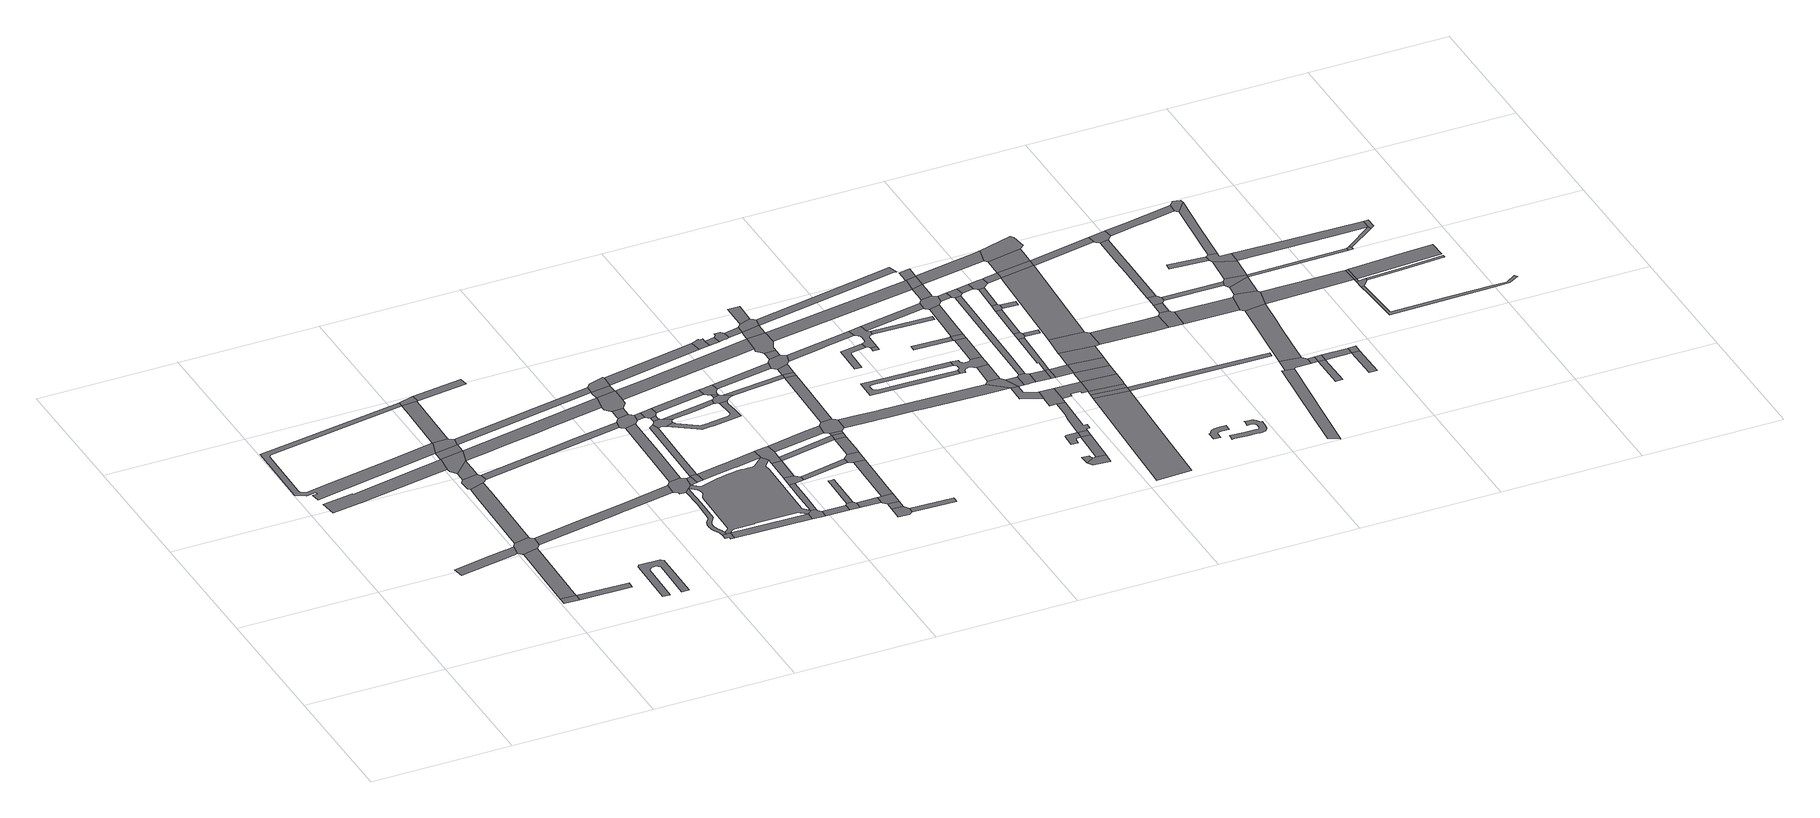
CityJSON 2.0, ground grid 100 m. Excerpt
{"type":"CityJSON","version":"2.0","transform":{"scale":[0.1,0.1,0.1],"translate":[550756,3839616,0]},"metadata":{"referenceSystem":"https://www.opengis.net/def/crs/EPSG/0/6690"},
"CityObjects":{
"road1":{"type":"Road","attributes":{"RoadStructureAttribute.sectionType":"1"},"geometry":[{"type":"MultiSurface","lod":"1","boundaries":[[[0,1,2,3,4,5,6,7,8,9,10]]]}]},
"road2":{"type":"Road","geometry":[{"type":"MultiSurface","lod":"1","boundaries":[[[11,12,13,14]]]}]},
"road3":{"type":"Road","attributes":{"RoadStructureAttribute.sectionType":"1"},"geometry":[{"type":"MultiSurface","lod":"1","boundaries":[[[15,16,17,18,19,20,21,22,23,24]]]}]},
"road4":{"type":"Road","attributes":{"RoadStructureAttribute.sectionType":"1"},"geometry":[{"type":"MultiSurface","lod":"1","boundaries":[[[25,26,27,28,29,30,31,32,33,34,11,14]]]}]},
"road5":{"type":"Road","attributes":{"RoadStructureAttribute.sectionType":"1"},"geometry":[{"type":"MultiSurface","lod":"1","boundaries":[[[35,36,37,38,39,40,41,42,43,44,45,46,47,48,49,50,51,52,53,54,55,56,57,58,59]]]}]},
"road6":{"type":"Road","geometry":[{"type":"MultiSurface","lod":"1","boundaries":[[[60,61,62,63,0,10,64,29,28,65,66,67]]]}]},
"road7":{"type":"Road","attributes":{"RoadStructureAttribute.sectionType":"1"},"geometry":[{"type":"MultiSurface","lod":"1","boundaries":[[[68,69,14,13]]]}]},
"road8":{"type":"Road","attributes":{"RoadStructureAttribute.sectionType":"1"},"geometry":[{"type":"MultiSurface","lod":"1","boundaries":[[[70,71,72,73,74,62,61]]]}]},
"road9":{"type":"Road","geometry":[{"type":"MultiSurface","lod":"1","boundaries":[[[75,76,77,78,73,72,79,80]]]}]},
"road10":{"type":"Road","attributes":{"RoadStructureAttribute.sectionType":"1"},"geometry":[{"type":"MultiSurface","lod":"1","boundaries":[[[81,82,83,84,76,75]]]}]},
"road11":{"type":"Road","geometry":[{"type":"MultiSurface","lod":"1","boundaries":[[[85,15,24,86,87,88,84,83]]]}]},
"road12":{"type":"Road","attributes":{"RoadStructureAttribute.sectionType":"1"},"geometry":[{"type":"MultiSurface","lod":"1","boundaries":[[[89,90,91,44,92,15,85]]]}]},
"road13":{"type":"Road","attributes":{"RoadStructureAttribute.sectionType":"1"},"geometry":[{"type":"MultiSurface","lod":"1","boundaries":[[[93,94,95,96,97,98,99,100,101,102,103,104,105,106,107,108]]]}]},
"road14":{"type":"Road","geometry":[{"type":"MultiSurface","lod":"1","boundaries":[[[109,110,111,45,44,91,112]]]}]},
"road15":{"type":"Road","attributes":{"RoadStructureAttribute.sectionType":"1"},"geometry":[{"type":"MultiSurface","lod":"1","boundaries":[[[113,114,115,59,116,117,45,111]]]}]},
"road16":{"type":"Road","geometry":[{"type":"MultiSurface","lod":"1","boundaries":[[[118,35,59,115]]]}]},
"road17":{"type":"Road","attributes":{"RoadStructureAttribute.sectionType":"1"},"geometry":[{"type":"MultiSurface","lod":"1","boundaries":[[[119,120,121,122,67,66,123,124,125,126,127,128]]]}]},
"road18":{"type":"Road","attributes":{"RoadStructureAttribute.sectionType":"1"},"geometry":[{"type":"MultiSurface","lod":"1","boundaries":[[[129,130,118,115]]]}]},
"road19":{"type":"Road","attributes":{"RoadStructureAttribute.sectionType":"1"},"geometry":[{"type":"MultiSurface","lod":"1","boundaries":[[[131,132,133,134,80,79,135,136]]]}]},
"road20":{"type":"Road","attributes":{"RoadStructureAttribute.sectionType":"1"},"geometry":[{"type":"MultiSurface","lod":"1","boundaries":[[[137,138,85,83,139,140,141,142,143,144,145]]]}]},
"road21":{"type":"Road","attributes":{"RoadStructureAttribute.sectionType":"1"},"geometry":[{"type":"MultiSurface","lod":"1","boundaries":[[[146,147,148,112,91,149]]]}]},
"road22":{"type":"Road","geometry":[{"type":"MultiSurface","lod":"1","boundaries":[[[150,151,152,153,154,155,156,157]]]}]},
"road23":{"type":"Road","attributes":{"RoadStructureAttribute.sectionType":"1"},"geometry":[{"type":"MultiSurface","lod":"1","boundaries":[[[158,159,160,161,162,163,164,165,166,167,168,169,170,171,172,173,174,175,176,177,178,179,180,181,182,183,184,185,186,187,188,189,190,191,192,193,194,195,196,152,151]]]}]},
"road24":{"type":"Road","geometry":[{"type":"MultiSurface","lod":"1","boundaries":[[[197,198,119,128,199,200,201,178,177,202,203]]]}]},
"road25":{"type":"Road","attributes":{"RoadStructureAttribute.sectionType":"1"},"geometry":[{"type":"MultiSurface","lod":"1","boundaries":[[[204,203,202,205,206,207]]]}]},
"road26":{"type":"Road","attributes":{"RoadStructureAttribute.sectionType":"1"},"geometry":[{"type":"MultiSurface","lod":"1","boundaries":[[[150,157,208,209]]]}]},
"road27":{"type":"Road","attributes":{"RoadStructureAttribute.sectionType":"1"},"geometry":[{"type":"MultiSurface","lod":"1","boundaries":[[[210,211,212,213,214,198,197]]]}]},
"road28":{"type":"Road","geometry":[{"type":"MultiSurface","lod":"1","boundaries":[[[215,204,207,216,217]]]}]},
"road29":{"type":"Road","geometry":[{"type":"MultiSurface","lod":"1","boundaries":[[[218,219,220,221,222,223,224,225,226,227,228,229,230,231,232,233,234,235,236,237,202,177,238,239,240,241,242,243,244,245,246,247,248,249,250,251,151,150,252,253,254,255,256,257,258,259,209,260,261,262,263,264,265,266,267,268,269]]]}]},
"road30":{"type":"Road","attributes":{"RoadStructureAttribute.sectionType":"1"},"geometry":[{"type":"MultiSurface","lod":"1","boundaries":[[[270,271,272,215,217,273,274,275,276]]]}]},
"road31":{"type":"Road","geometry":[{"type":"MultiSurface","lod":"1","boundaries":[[[277,278,279,131,136,280,212,211,281,282,283,284]]]}]},
"road32":{"type":"Road","attributes":{"RoadStructureAttribute.sectionType":"1"},"geometry":[{"type":"MultiSurface","lod":"1","boundaries":[[[285,286,287,278,277]]]}]},
"road33":{"type":"Road","geometry":[{"type":"MultiSurface","lod":"1","boundaries":[[[288,137,145,289,290,291,292,286,285,293,294,295,296]]]}]},
"road34":{"type":"Road","attributes":{"RoadStructureAttribute.sectionType":"1"},"geometry":[{"type":"MultiSurface","lod":"1","boundaries":[[[297,284,283,298]]]}]},
"road35":{"type":"Road","attributes":{"RoadStructureAttribute.sectionType":"1"},"geometry":[{"type":"MultiSurface","lod":"1","boundaries":[[[299,300,149,301,137,288]]]}]},
"road36":{"type":"Road","attributes":{"RoadStructureAttribute.sectionType":"1"},"geometry":[{"type":"MultiSurface","lod":"1","boundaries":[[[302,303,304,305,217,216,306,307,308,309,218]]]}]},
"road37":{"type":"Road","geometry":[{"type":"MultiSurface","lod":"1","boundaries":[[[310,311,312,146,149,300,313,314,315]]]}]},
"road38":{"type":"Road","attributes":{"RoadStructureAttribute.sectionType":"1"},"geometry":[{"type":"MultiSurface","lod":"1","boundaries":[[[316,317,318,319,320,321,322,323]]]}]},
"road39":{"type":"Road","geometry":[{"type":"MultiSurface","lod":"1","boundaries":[[[324,323,322,325,326,270,276,327,328,329,330,331,332,333,334,335,336]]]}]},
"road40":{"type":"Road","geometry":[{"type":"MultiSurface","lod":"1","boundaries":[[[337,338,297,298,339,319,318,340,341]]]}]},
"road41":{"type":"Road","geometry":[{"type":"MultiSurface","lod":"1","boundaries":[[[260,209,208,342,343,344,345,346]]]}]},
"road42":{"type":"Road","attributes":{"RoadStructureAttribute.sectionType":"1"},"geometry":[{"type":"MultiSurface","lod":"1","boundaries":[[[347,348,260,346,349,350]]]}]},
"road43":{"type":"Road","attributes":{"RoadStructureAttribute.sectionType":"1"},"geometry":[{"type":"MultiSurface","lod":"1","boundaries":[[[344,343,351,352]]]}]},
"road44":{"type":"Road","geometry":[{"type":"MultiSurface","lod":"1","boundaries":[[[353,354,355,347,350,356,357,358,359]]]}]},
"road45":{"type":"Road","attributes":{"RoadStructureAttribute.sectionType":"1"},"geometry":[{"type":"MultiSurface","lod":"1","boundaries":[[[360,353,359,361]]]}]},
"road46":{"type":"Road","attributes":{"RoadStructureAttribute.sectionType":"1"},"geometry":[{"type":"MultiSurface","lod":"1","boundaries":[[[362,363,364,365,366,367,368,369,370,371,372,373,374,375,376,377,378,379,380,381,382,383,384,385,386,387,388,389,331,330]]]}]},
"road47":{"type":"Road","attributes":{"RoadStructureAttribute.sectionType":"1"},"geometry":[{"type":"MultiSurface","lod":"1","boundaries":[[[390,391,392,393,336,335,394,395,396,397]]]}]},
"road48":{"type":"Road","attributes":{"RoadStructureAttribute.sectionType":"1"},"geometry":[{"type":"MultiSurface","lod":"1","boundaries":[[[398,337,341,399]]]}]},
"road49":{"type":"Road","geometry":[{"type":"MultiSurface","lod":"1","boundaries":[[[400,401,302,218,269,360,361,402,403,404]]]}]},
"road50":{"type":"Road","geometry":[{"type":"MultiSurface","lod":"1","boundaries":[[[405,352,351,406,407,408]]]}]},
"road51":{"type":"Road","attributes":{"RoadStructureAttribute.sectionType":"1"},"geometry":[{"type":"MultiSurface","lod":"1","boundaries":[[[409,410,411,405,408]]]}]},
"road52":{"type":"Road","attributes":{"RoadStructureAttribute.sectionType":"1"},"geometry":[{"type":"MultiSurface","lod":"1","boundaries":[[[407,406,412,413]]]}]},
"road53":{"type":"Road","attributes":{"RoadStructureAttribute.sectionType":"1"},"geometry":[{"type":"MultiSurface","lod":"1","boundaries":[[[414,357,356,415]]]}]},
"road54":{"type":"Road","attributes":{"RoadStructureAttribute.sectionType":"1"},"geometry":[{"type":"MultiSurface","lod":"1","boundaries":[[[416,315,314,417]]]}]},
"road55":{"type":"Road","geometry":[{"type":"MultiSurface","lod":"1","boundaries":[[[418,419,420,421,422,423,424,425]]]}]},
"road56":{"type":"Road","attributes":{"RoadStructureAttribute.sectionType":"1"},"geometry":[{"type":"MultiSurface","lod":"1","boundaries":[[[426,418,425,427]]]}]},
"road57":{"type":"Road","attributes":{"RoadStructureAttribute.sectionType":"1"},"geometry":[{"type":"MultiSurface","lod":"1","boundaries":[[[428,429,430,431,432]]]}]},
"road58":{"type":"Road","geometry":[{"type":"MultiSurface","lod":"1","boundaries":[[[413,412,433,426,427,434,435]]]}]},
"road59":{"type":"Road","geometry":[{"type":"MultiSurface","lod":"1","boundaries":[[[436,437,438,398,399,439,428,432,440,441,442,443,444,445]]]}]},
"road60":{"type":"Road","geometry":[{"type":"MultiSurface","lod":"1","boundaries":[[[446,432,431,447,448,390,397,449,450,371,370,451,452,453,454,455]]]}]},
"road61":{"type":"Road","attributes":{"RoadStructureAttribute.sectionType":"1"},"geometry":[{"type":"MultiSurface","lod":"1","boundaries":[[[456,402,361,457]]]}]},
"road62":{"type":"Road","attributes":{"RoadStructureAttribute.sectionType":"1"},"geometry":[{"type":"MultiSurface","lod":"1","boundaries":[[[458,459,400,404,460]]]}]},
"road63":{"type":"Road","attributes":{"RoadStructureAttribute.sectionType":"1"},"geometry":[{"type":"MultiSurface","lod":"1","boundaries":[[[461,462,463,464,288,296,465,466,467,468]]]}]},
"road64":{"type":"Road","attributes":{"RoadStructureAttribute.sectionType":"1"},"geometry":[{"type":"MultiSurface","lod":"1","boundaries":[[[469,470,471,472,435,434,473,474,475]]]}]},
"road65":{"type":"Road","geometry":[{"type":"MultiSurface","lod":"1","boundaries":[[[476,414,415,469,475,477]]]}]},
"road66":{"type":"Road","attributes":{"RoadStructureAttribute.sectionType":"1"},"geometry":[{"type":"MultiSurface","lod":"1","boundaries":[[[478,479,480,423,422]]]}]},
"road67":{"type":"Road","attributes":{"RoadStructureAttribute.sectionType":"1"},"geometry":[{"type":"MultiSurface","lod":"1","boundaries":[[[457,481,476,477,482,483]]]}]},
"road68":{"type":"Road","attributes":{"RoadStructureAttribute.sectionType":"1"},"geometry":[{"type":"MultiSurface","lod":"1","boundaries":[[[484,485,455,454,486]]]}]},
"road69":{"type":"Road","geometry":[{"type":"MultiSurface","lod":"1","boundaries":[[[456,457,483,487]]]}]},
"road70":{"type":"Road","attributes":{"RoadStructureAttribute.sectionType":"1"},"geometry":[{"type":"MultiSurface","lod":"1","boundaries":[[[488,456,487,489]]]}]},
"road71":{"type":"Road","attributes":{"RoadStructureAttribute.sectionType":"1"},"geometry":[{"type":"MultiSurface","lod":"1","boundaries":[[[490,491,436,445,492]]]}]},
"road72":{"type":"Road","geometry":[{"type":"MultiSurface","lod":"1","boundaries":[[[493,494,495,496,458,460,488,489,497,498]]]}]},
"road73":{"type":"Road","geometry":[{"type":"MultiSurface","lod":"1","boundaries":[[[499,500,501,416,417,502,503]]]}]},
"road74":{"type":"Road","attributes":{"RoadStructureAttribute.sectionType":"1"},"geometry":[{"type":"MultiSurface","lod":"1","boundaries":[[[504,503,502,505]]]}]},
"road75":{"type":"Road","attributes":{"RoadStructureAttribute.sectionType":"1"},"geometry":[{"type":"MultiSurface","lod":"1","boundaries":[[[486,506,507,495,494,508,509,510]]]}]},
"road76":{"type":"Road","geometry":[{"type":"MultiSurface","lod":"1","boundaries":[[[511,512,513,514,504,505,515,516,517,518,519,520,521]]]}]},
"road77":{"type":"Road","geometry":[{"type":"MultiSurface","lod":"1","boundaries":[[[484,486,510,522]]]}]},
"road78":{"type":"Road","attributes":{"RoadStructureAttribute.sectionType":"1"},"geometry":[{"type":"MultiSurface","lod":"1","boundaries":[[[523,524,525,526,484,522]]]}]},
"road79":{"type":"Road","geometry":[{"type":"MultiSurface","lod":"1","boundaries":[[[527,528,529,530,531,490,492,532,525,524,533,534,535,536]]]}]},
"road80":{"type":"Road","attributes":{"RoadStructureAttribute.sectionType":"1"},"geometry":[{"type":"MultiSurface","lod":"1","boundaries":[[[537,538,539,518,517,540]]]}]},
"road81":{"type":"Road","attributes":{"RoadStructureAttribute.sectionType":"1"},"geometry":[{"type":"MultiSurface","lod":"1","boundaries":[[[541,529,528,542]]]}]},
"road82":{"type":"Road","geometry":[{"type":"MultiSurface","lod":"1","boundaries":[[[543,461,468,544,545,546,541,542,547,548,549,550]]]}]},
"road83":{"type":"Road","attributes":{"RoadStructureAttribute.sectionType":"1"},"geometry":[{"type":"MultiSurface","lod":"1","boundaries":[[[551,552,540,553,554,461,543]]]}]},
"road84":{"type":"Road","geometry":[{"type":"MultiSurface","lod":"1","boundaries":[[[555,556,557,537,540,552,558]]]}]},
"road85":{"type":"Road","attributes":{"RoadStructureAttribute.sectionType":"1"},"geometry":[{"type":"MultiSurface","lod":"1","boundaries":[[[559,560,557,556,561]]]}]},
"road86":{"type":"Road","attributes":{"RoadStructureAttribute.sectionType":"1"},"geometry":[{"type":"MultiSurface","lod":"1","boundaries":[[[562,536,535,563,564,565]]]}]},
"road87":{"type":"Road","attributes":{"RoadStructureAttribute.sectionType":"1"},"geometry":[{"type":"MultiSurface","lod":"1","boundaries":[[[566,567,568,569,498,497,570,571,572,573,574,575,576,577,578]]]}]},
"road88":{"type":"Road","attributes":{"RoadStructureAttribute.sectionType":"1"},"geometry":[{"type":"MultiSurface","lod":"1","boundaries":[[[579,580,581,582,583,584,585,586,587]]]}]},
"road89":{"type":"Road","attributes":{"RoadStructureAttribute.sectionType":"1"},"geometry":[{"type":"MultiSurface","lod":"1","boundaries":[[[588,589,590,591,592,593,594,595,596,597,598,599,600,601,602,603,604,605,606,607,608,609,610,611,612,613,614,615,616,617]]]}]},
"road90":{"type":"Road","geometry":[{"type":"MultiSurface","lod":"1","boundaries":[[[618,619,620,621]]]}]},
"road91":{"type":"Road","geometry":[{"type":"MultiSurface","lod":"1","boundaries":[[[622,562,565,623,624,625,626,627,628,629,630,631,579,587,632,633,634,618,621,635,636,637,638,639,640,641,642,643]]]}]},
"road92":{"type":"Road","attributes":{"RoadStructureAttribute.sectionType":"1"},"geometry":[{"type":"MultiSurface","lod":"1","boundaries":[[[644,543,550,645,646]]]}]},
"road93":{"type":"Road","geometry":[{"type":"MultiSurface","lod":"1","boundaries":[[[647,648,649,650,651,652]]]}]},
"road94":{"type":"Road","geometry":[{"type":"MultiSurface","lod":"1","boundaries":[[[653,652,651,654,655,656,657]]]}]},
"road95":{"type":"Road","attributes":{"RoadStructureAttribute.sectionType":"1"},"geometry":[{"type":"MultiSurface","lod":"1","boundaries":[[[658,558,552,659,660,661]]]}]},
"road96":{"type":"Road","geometry":[{"type":"MultiSurface","lod":"1","boundaries":[[[662,663,664,665,666,667,668,669,670,671,672,673,674]]]}]},
"road97":{"type":"Road","attributes":{"RoadStructureAttribute.sectionType":"1"},"geometry":[{"type":"MultiSurface","lod":"1","boundaries":[[[673,657,656,675]]]}]},
"road98":{"type":"Road","attributes":{"RoadStructureAttribute.sectionType":"1"},"geometry":[{"type":"MultiSurface","lod":"1","boundaries":[[[676,677,678,679,680,681]]]}]},
"road99":{"type":"Road","attributes":{"RoadStructureAttribute.sectionType":"1"},"geometry":[{"type":"MultiSurface","lod":"1","boundaries":[[[682,683,684,641,640]]]}]},
"road100":{"type":"Road","attributes":{"RoadStructureAttribute.sectionType":"1"},"geometry":[{"type":"MultiSurface","lod":"1","boundaries":[[[685,578,577,686,687,688,689]]]}]},
"road101":{"type":"Road","geometry":[{"type":"MultiSurface","lod":"1","boundaries":[[[674,673,675,690]]]}]},
"road102":{"type":"Road","attributes":{"RoadStructureAttribute.sectionType":"1"},"geometry":[{"type":"MultiSurface","lod":"1","boundaries":[[[691,622,643,692]]]}]},
"road103":{"type":"Road","geometry":[{"type":"MultiSurface","lod":"1","boundaries":[[[693,694,695,696,697,698,699,700,701,617,616,702,703,704,705,706,707,708,597,596,709,710,711,712,713,714,715,716,717,718,719,720,721,722,723]]]}]},
"road104":{"type":"Road","attributes":{"RoadStructureAttribute.sectionType":"1"},"geometry":[{"type":"MultiSurface","lod":"1","boundaries":[[[720,724,685,689,721]]]}]},
"road105":{"type":"Road","attributes":{"RoadStructureAttribute.sectionType":"1"},"geometry":[{"type":"MultiSurface","lod":"1","boundaries":[[[577,725,726,727,728,686]]]}]},
"road106":{"type":"Road","attributes":{"RoadStructureAttribute.sectionType":"1"},"geometry":[{"type":"MultiSurface","lod":"1","boundaries":[[[729,730,731,674,690,732,733,734,735,736]]]}]},
"road107":{"type":"Road","geometry":[{"type":"MultiSurface","lod":"1","boundaries":[[[687,686,737,738]]]}]},
"road108":{"type":"Road","attributes":{"RoadStructureAttribute.sectionType":"1"},"geometry":[{"type":"MultiSurface","lod":"1","boundaries":[[[739,740,723,722,741,742]]]}]},
"road109":{"type":"Road","geometry":[{"type":"MultiSurface","lod":"1","boundaries":[[[727,726,743,729,736,744,745]]]}]},
"road110":{"type":"Road","geometry":[{"type":"MultiSurface","lod":"1","boundaries":[[[746,747,738,737,748,749,750,751]]]}]},
"road111":{"type":"Road","geometry":[{"type":"MultiSurface","lod":"1","boundaries":[[[752,681,680,739,742,753]]]}]},
"road112":{"type":"Road","attributes":{"RoadStructureAttribute.sectionType":"1"},"geometry":[{"type":"MultiSurface","lod":"1","boundaries":[[[754,755,756,757,752,753]]]}]},
"road113":{"type":"Road","attributes":{"RoadStructureAttribute.sectionType":"1"},"geometry":[{"type":"MultiSurface","lod":"1","boundaries":[[[751,750,758,759]]]}]},
"road114":{"type":"Road","attributes":{"function":"2","RoadStructureAttribute.sectionType":"1"},"geometry":[{"type":"MultiSurface","lod":"1","boundaries":[[[760,761,762,763,764,765,766,767,768]]]}]},
"road115":{"type":"Road","attributes":{"RoadStructureAttribute.sectionType":"1"},"geometry":[{"type":"MultiSurface","lod":"1","boundaries":[[[745,744,769,770,771,772,773,774,775]]]}]},
"road116":{"type":"Road","geometry":[{"type":"MultiSurface","lod":"1","boundaries":[[[776,777,778,779,691,692,780,781,755,754,782,783,784]]]}]},
"road117":{"type":"Road","geometry":[{"type":"MultiSurface","lod":"1","boundaries":[[[785,759,758,786]]]}]},
"road118":{"type":"Road","attributes":{"RoadStructureAttribute.sectionType":"1"},"geometry":[{"type":"MultiSurface","lod":"1","boundaries":[[[787,788,789,790,747,746]]]}]},
"road119":{"type":"Road","attributes":{"RoadStructureAttribute.sectionType":"1"},"geometry":[{"type":"MultiSurface","lod":"1","boundaries":[[[791,792,646,793,794,778,777]]]}]},
"road120":{"type":"Road","geometry":[{"type":"MultiSurface","lod":"1","boundaries":[[[795,644,646,792]]]}]},
"road121":{"type":"Road","attributes":{"RoadStructureAttribute.sectionType":"1"},"geometry":[{"type":"MultiSurface","lod":"1","boundaries":[[[796,785,786,797,798]]]}]},
"road122":{"type":"Road","attributes":{"RoadStructureAttribute.sectionType":"1"},"geometry":[{"type":"MultiSurface","lod":"1","boundaries":[[[799,800,801,802,803,759,785,804,805,806]]]}]},
"road123":{"type":"Road","attributes":{"RoadStructureAttribute.sectionType":"1"},"geometry":[{"type":"MultiSurface","lod":"1","boundaries":[[[807,784,783,808]]]}]},
"road124":{"type":"Road","attributes":{"RoadStructureAttribute.sectionType":"1"},"geometry":[{"type":"MultiSurface","lod":"1","boundaries":[[[809,810,811,644,795]]]}]},
"road125":{"type":"Road","geometry":[{"type":"MultiSurface","lod":"1","boundaries":[[[812,760,768,813]]]}]},
"road126":{"type":"Road","attributes":{"function":"2","RoadStructureAttribute.sectionType":"1"},"geometry":[{"type":"MultiSurface","lod":"1","boundaries":[[[774,812,813,814]]]}]},
"road127":{"type":"Road","geometry":[{"type":"MultiSurface","lod":"1","boundaries":[[[815,799,806,816,817,818,819,820]]]}]},
"road128":{"type":"Road","geometry":[{"type":"MultiSurface","lod":"1","boundaries":[[[775,774,814,821,822]]]}]},
"road129":{"type":"Road","geometry":[{"type":"MultiSurface","lod":"1","boundaries":[[[823,807,808,789,788,824]]]}]},
"road130":{"type":"Road","attributes":{"RoadStructureAttribute.sectionType":"1"},"geometry":[{"type":"MultiSurface","lod":"1","boundaries":[[[825,815,820,826]]]}]},
"road131":{"type":"Road","attributes":{"function":"2","RoadStructureAttribute.sectionType":"1"},"geometry":[{"type":"MultiSurface","lod":"1","boundaries":[[[797,827,775,822,828,829]]]}]},
"road132":{"type":"Road","geometry":[{"type":"MultiSurface","lod":"1","boundaries":[[[830,831,832,818,817]]]}]},
"road133":{"type":"Road","geometry":[{"type":"MultiSurface","lod":"1","boundaries":[[[798,797,829,833]]]}]},
"road134":{"type":"Road","attributes":{"RoadStructureAttribute.sectionType":"1"},"geometry":[{"type":"MultiSurface","lod":"1","boundaries":[[[834,823,824,835,836]]]}]},
"road135":{"type":"Road","geometry":[{"type":"MultiSurface","lod":"1","boundaries":[[[837,838,825,826,839,840,841,842,843]]]}]},
"road136":{"type":"Road","attributes":{"function":"2","RoadStructureAttribute.sectionType":"1"},"geometry":[{"type":"MultiSurface","lod":"1","boundaries":[[[844,845,798,833,846]]]}]},
"road137":{"type":"Road","attributes":{"RoadStructureAttribute.sectionType":"1"},"geometry":[{"type":"MultiSurface","lod":"1","boundaries":[[[847,848,837,843]]]}]},
"road138":{"type":"Road","attributes":{"RoadStructureAttribute.sectionType":"1"},"geometry":[{"type":"MultiSurface","lod":"1","boundaries":[[[849,850,851,852,853,854,855,856,857,858,859,860,861,862,863,864,865,866,867,868]]]}]},
"road139":{"type":"Road","geometry":[{"type":"MultiSurface","lod":"1","boundaries":[[[869,870,871,841,840]]]}]},
"road140":{"type":"Road","geometry":[{"type":"MultiSurface","lod":"1","boundaries":[[[872,873,844,846,874,875,876,877,878]]]}]},
"road141":{"type":"Road","geometry":[{"type":"MultiSurface","lod":"1","boundaries":[[[879,880,881,834,836,882,848,847,883,884,885]]]}]},
"road142":{"type":"Road","attributes":{"RoadStructureAttribute.sectionType":"1"},"geometry":[{"type":"MultiSurface","lod":"1","boundaries":[[[886,887,888,889,795,792,890]]]}]},
"road143":{"type":"Road","attributes":{"RoadStructureAttribute.sectionType":"1"},"geometry":[{"type":"MultiSurface","lod":"1","boundaries":[[[891,892,893,879,885,894]]]}]},
"road144":{"type":"Road","attributes":{"RoadStructureAttribute.sectionType":"1"},"geometry":[{"type":"MultiSurface","lod":"1","boundaries":[[[895,896,897,898,899,900,901,902,903,904,905,906,907,908,909,910,911,912,913,914,915,916,917,918,919,920,921,922,923,924,925,926,927,928,929,930,931]]]}]},
"road145":{"type":"Road","attributes":{"function":"2","RoadStructureAttribute.sectionType":"1"},"geometry":[{"type":"MultiSurface","lod":"1","boundaries":[[[932,933,894,934,872,878]]]}]},
"road146":{"type":"Road","geometry":[{"type":"MultiSurface","lod":"1","boundaries":[[[935,891,894,933]]]}]},
"road147":{"type":"Road","attributes":{"function":"2","RoadStructureAttribute.sectionType":"1"},"geometry":[{"type":"MultiSurface","lod":"1","boundaries":[[[936,937,938,939,940,891,935]]]}]},
"road148":{"type":"Road","attributes":{"RoadStructureAttribute.sectionType":"1"},"geometry":[{"type":"MultiSurface","lod":"1","boundaries":[[[941,877,876,942,943,944]]]}]},
"road149":{"type":"Road","attributes":{"RoadStructureAttribute.sectionType":"1"},"geometry":[{"type":"MultiSurface","lod":"1","boundaries":[[[945,946,947,948,813,768]]]}]},
"road150":{"type":"Road","geometry":[{"type":"MultiSurface","lod":"1","boundaries":[[[949,950,886,890,951,940,939,952,953]]]}]},
"road151":{"type":"Road","attributes":{"RoadStructureAttribute.sectionType":"1"},"geometry":[{"type":"MultiSurface","lod":"1","boundaries":[[[954,955,956,957,958,959,960,961,962]]]}]},
"road152":{"type":"Road","geometry":[{"type":"MultiSurface","lod":"1","boundaries":[[[963,964,965,944,943,966,967,968,969,970,971]]]}]},
"road153":{"type":"Road","attributes":{"RoadStructureAttribute.sectionType":"1"},"geometry":[{"type":"MultiSurface","lod":"1","boundaries":[[[972,973,974,935,933,975,976,977]]]}]},
"road154":{"type":"Road","attributes":{"RoadStructureAttribute.sectionType":"1"},"geometry":[{"type":"MultiSurface","lod":"1","boundaries":[[[978,979,963,971]]]}]},
"road155":{"type":"Road","geometry":[{"type":"MultiSurface","lod":"1","boundaries":[[[980,981,979,978,982,983,984]]]}]},
"road156":{"type":"Road","attributes":{"RoadStructureAttribute.sectionType":"1"},"geometry":[{"type":"MultiSurface","lod":"1","boundaries":[[[985,986,987,988,989,990,991,992,993,980,984]]]}]},
"road157":{"type":"Road","geometry":[{"type":"MultiSurface","lod":"1","boundaries":[[[994,962,961,995,996,997,998]]]}]},
"road158":{"type":"Road","attributes":{"RoadStructureAttribute.sectionType":"1"},"geometry":[{"type":"MultiSurface","lod":"1","boundaries":[[[967,966,999,1000]]]}]},
"road159":{"type":"Road","geometry":[{"type":"MultiSurface","lod":"1","boundaries":[[[1001,972,977,1002,1003,990,989,1004]]]}]},
"road160":{"type":"Road","attributes":{"RoadStructureAttribute.sectionType":"1"},"geometry":[{"type":"MultiSurface","lod":"1","boundaries":[[[1005,983,982,1006,1007]]]}]},
"road161":{"type":"Road","attributes":{"RoadStructureAttribute.sectionType":"1"},"geometry":[{"type":"MultiSurface","lod":"1","boundaries":[[[997,996,1008,1009]]]}]},
"road162":{"type":"Road","attributes":{"RoadStructureAttribute.sectionType":"1"},"geometry":[{"type":"MultiSurface","lod":"1","boundaries":[[[1008,1010,1011,1012,1013]]]}]},
"road163":{"type":"Road","attributes":{"RoadStructureAttribute.sectionType":"1"},"geometry":[{"type":"MultiSurface","lod":"1","boundaries":[[[1014,1015,1016,1017,1018,1019,994,998]]]}]},
"road164":{"type":"Road","geometry":[{"type":"MultiSurface","lod":"1","boundaries":[[[1009,1008,1013,1020]]]}]},
"road165":{"type":"Road","attributes":{"RoadStructureAttribute.sectionType":"1"},"geometry":[{"type":"MultiSurface","lod":"1","boundaries":[[[1020,1013,1021,1022]]]}]},
"road166":{"type":"Road","geometry":[{"type":"MultiSurface","lod":"1","boundaries":[[[1023,1000,999,1019,1018,1024,1025]]]}]},
"road167":{"type":"Road","attributes":{"RoadStructureAttribute.sectionType":"1"},"geometry":[{"type":"MultiSurface","lod":"1","boundaries":[[[1026,1027,1028,1029,1030]]]}]},
"road168":{"type":"Road","attributes":{"RoadStructureAttribute.sectionType":"1"},"geometry":[{"type":"MultiSurface","lod":"1","boundaries":[[[1021,1031,1032,1033,1034]]]}]},
"road169":{"type":"Road","attributes":{"RoadStructureAttribute.sectionType":"1"},"geometry":[{"type":"MultiSurface","lod":"1","boundaries":[[[1035,1036,1023,1025]]]}]},
"road170":{"type":"Road","geometry":[{"type":"MultiSurface","lod":"1","boundaries":[[[1037,1038,1007,1006,1039,1036,1035,1040]]]}]},
"road171":{"type":"Road","attributes":{"RoadStructureAttribute.sectionType":"1"},"geometry":[{"type":"MultiSurface","lod":"1","boundaries":[[[1041,1042,1001,1004,1043,1044,1045,1046,1047,1048]]]}]},
"road172":{"type":"Road","geometry":[{"type":"MultiSurface","lod":"1","boundaries":[[[1022,1021,1034,1049]]]}]},
"road173":{"type":"Road","attributes":{"RoadStructureAttribute.sectionType":"1"},"geometry":[{"type":"MultiSurface","lod":"1","boundaries":[[[1050,1051,1037,1040,1052]]]}]},
"road174":{"type":"Road","geometry":[{"type":"MultiSurface","lod":"1","boundaries":[[[1053,1054,1055,1030,1029,1056,1050,1052,1057,1058,1059]]]}]},
"road175":{"type":"Road","attributes":{"RoadStructureAttribute.sectionType":"1"},"geometry":[{"type":"MultiSurface","lod":"1","boundaries":[[[1060,1061,1062,1063,1053,1059]]]}]},
"road176":{"type":"Road","attributes":{"RoadStructureAttribute.sectionType":"1"},"geometry":[{"type":"MultiSurface","lod":"1","boundaries":[[[1064,1024,1018,1065,1066]]]}]},
"road177":{"type":"Road","geometry":[{"type":"MultiSurface","lod":"1","boundaries":[[[1067,1041,1048,1062,1061,1068]]]}]},
"road178":{"type":"Road","attributes":{"RoadStructureAttribute.sectionType":"1"},"geometry":[{"type":"MultiSurface","lod":"1","boundaries":[[[1069,1040,1035,1070]]]}]},
"road179":{"type":"Road","attributes":{"RoadStructureAttribute.sectionType":"1"},"geometry":[{"type":"MultiSurface","lod":"1","boundaries":[[[1065,1071,1072,1073]]]}]},
"road180":{"type":"Road","geometry":[{"type":"MultiSurface","lod":"1","boundaries":[[[1074,1072,1071,1075,1076,1077]]]}]},
"road181":{"type":"Road","geometry":[{"type":"MultiSurface","lod":"1","boundaries":[[[1078,1066,1065,1073]]]}]},
"road182":{"type":"Road","attributes":{"RoadStructureAttribute.sectionType":"1"},"geometry":[{"type":"MultiSurface","lod":"1","boundaries":[[[1079,1057,1052,1080,1081,1082,1083]]]}]},
"road183":{"type":"Road","geometry":[{"type":"MultiSurface","lod":"1","boundaries":[[[1084,1069,1070,1085,1086]]]}]},
"road184":{"type":"Road","attributes":{"RoadStructureAttribute.sectionType":"1"},"geometry":[{"type":"MultiSurface","lod":"1","boundaries":[[[1087,1088,1078,1073,1089,1090]]]}]},
"road185":{"type":"Road","attributes":{"RoadStructureAttribute.sectionType":"1"},"geometry":[{"type":"MultiSurface","lod":"1","boundaries":[[[1091,1092,1074,1077,1093,1094]]]}]},
"road186":{"type":"Road","attributes":{"RoadStructureAttribute.sectionType":"1"},"geometry":[{"type":"MultiSurface","lod":"1","boundaries":[[[1082,1084,1086,1095]]]}]},
"road187":{"type":"Road","attributes":{"RoadStructureAttribute.sectionType":"1"},"geometry":[{"type":"MultiSurface","lod":"1","boundaries":[[[1096,1097,1098,1099,1100,1101,1076,1075,1102,1103,1104,1105,1106,1107,1108]]]}]},
"road188":{"type":"Road","geometry":[{"type":"MultiSurface","lod":"1","boundaries":[[[1083,1082,1095,1109,1110]]]}]}
},
"vertices":[
[1013,1116,0],[996,1112,0],[966,1107,0],[954,1105,0],[809,1078,0],[558,1031,0],[569,952,0],[810,995,0],[969,1026,0],[978,1028,0],[1001,1032,0],
[1020,429,0],[1019,374,0],[1127,370,0],[1128,425,0],
[1032,2247,0],[1016,2244,0],[798,2203,0],[351,2115,0],[347,2120,0],[128,2090,0],[142,1970,0],[381,2010,0],[799,2086,0],[1022,2125,0],
[1130,512,0],[1130,514,0],[1133,632,0],[1142,1032,0],[1034,1006,0],[1029,826,0],[1029,825,0],[1025,659,0],[1023,541,0],[1023,540,0],
[1079,2964,0],[15,2793,0],[5,2261,0],[73,2224,0],[143,2237,0],[149,2218,0],[111,2211,0],[119,2148,0],[797,2278,0],[1031,2324,0],[1068,2445,0],[1039,2439,0],[1022,2436,0],[1021,2436,0],[796,2393,0],[209,2283,0],[102,2265,0],[88,2264,0],[75,2267,0],[58,2276,0],[52,2286,0],[50,2299,0],[58,2744,0],[73,2761,0],[1078,2924,0],
[1151,1168,0],[1146,1173,0],[1036,1149,0],[1031,1141,0],[1028,1011,0],[1148,1040,0],[1170,1066,0],[1175,1148,0],
[1497,360,0],[1499,415,0],
[1158,1730,0],[1161,1873,0],[1161,1881,0],[1054,1845,0],[1051,1729,0],
[1167,1985,0],[1056,1969,0],[1035,1941,0],[1041,1858,0],[1193,1908,0],[1182,1968,0],
[1169,2071,0],[1169,2084,0],[1170,2163,0],[1059,2047,0],
[1204,2279,0],[1024,2096,0],[1045,2066,0],[1053,2054,0],
[1204,2285,0],[1203,2353,0],[1202,2359,0],[1031,2320,0],
[1816,534,0],[1817,558,0],[1799,576,0],[1793,576,0],[1676,577,0],[1645,578,0],[1633,558,0],[1633,556,0],[1627,179,0],[1677,173,0],[1683,495,0],[1709,519,0],[1742,519,0],[1765,496,0],[1760,176,0],[1811,173,0],
[1202,2430,0],[1180,2446,0],[1178,2447,0],[1211,2424,0],
[1187,2928,0],[1187,2931,0],[1193,2932,0],[1077,2861,0],[1068,2447,0],
[1189,2994,0],
[2214,1347,0],[1838,1274,0],[1827,1272,0],[1518,1214,0],[1178,1068,0],[1378,1107,0],[1765,1179,0],[1846,1194,0],[1853,1196,0],[2209,1263,0],
[1560,2984,0],[1550,3044,0],
[2237,2163,0],[1881,2098,0],[1757,2075,0],[1484,2024,0],[1195,1909,0],[2226,2100,0],
[2245,2474,0],[2226,2470,0],[1207,2170,0],[1215,2171,0],[1342,2195,0],[1452,2216,0],[1737,2269,0],[1837,2288,0],[2226,2361,0],
[2244,2611,0],[2237,2610,0],[1898,2548,0],[2240,2548,0],
[2335,672,0],[2310,671,0],[2280,669,0],[2280,656,0],[2279,626,0],[2309,625,0],[2308,605,0],[2335,604,0],
[2308,687,0],[2307,695,0],[2304,707,0],[2298,721,0],[2285,748,0],[2279,761,0],[2277,768,0],[2273,783,0],[2273,791,0],[2273,802,0],[2274,815,0],[2276,822,0],[2280,831,0],[2285,840,0],[2296,855,0],[2304,866,0],[2314,882,0],[2320,1070,0],[2317,1224,0],[2321,1258,0],[2287,1224,0],[2290,1070,0],[2284,900,0],[2278,880,0],[2272,872,0],[2259,856,0],[2253,845,0],[2248,832,0],[2245,822,0],[2243,804,0],[2243,789,0],[2244,778,0],[2248,760,0],[2251,751,0],[2258,735,0],[2271,709,0],[2275,698,0],[2277,689,0],[2278,683,0],
[2322,1393,0],[2242,1381,0],[2240,1237,0],[2240,1235,0],[2240,1224,0],[2347,1290,0],[2355,1372,0],
[2389,1378,0],[2359,1292,0],[2363,1293,0],[2399,1300,0],
[2881,595,0],[2883,660,0],
[2332,1742,0],[2338,2094,0],[2258,2071,0],[2259,2071,0],[2252,1741,0],
[2389,1389,0],[2447,1309,0],[2437,1387,0],
[2894,1392,0],[2834,1334,0],[2824,1327,0],[2816,1321,0],[2801,1316,0],[2786,1316,0],[2769,1316,0],[2746,1316,0],[2724,1316,0],[2686,1313,0],[2646,1307,0],[2614,1302,0],[2577,1294,0],[2539,1286,0],[2512,1278,0],[2482,1271,0],[2457,1263,0],[2412,1247,0],[2402,1247,0],[2392,1252,0],[2365,1217,0],[2370,1210,0],[2375,1197,0],[2378,1180,0],[2376,1169,0],[2373,1155,0],[2368,1147,0],[2361,1137,0],[2357,1126,0],[2354,1112,0],[2347,737,0],[2345,727,0],[2340,719,0],[2310,693,0],[2360,695,0],[2373,700,0],[2383,700,0],[2520,699,0],[2522,709,0],[2832,702,0],[2840,699,0],[2845,694,0],[2913,690,0],[2872,735,0],[2872,745,0],[2882,1237,0],[2882,1247,0],[2879,1262,0],[2877,1277,0],[2879,1287,0],[2886,1297,0],[2926,1343,0],
[2432,2033,0],[2400,2010,0],[2392,1543,0],[2441,1601,0],[2448,1960,0],[2447,1968,0],[2452,1983,0],
[2344,2215,0],[2264,2198,0],[2246,2175,0],[2236,2092,0],[2339,2095,0],[2355,2114,0],[2367,2128,0],[2376,2189,0],
[2345,2294,0],[2265,2290,0],[2264,2228,0],
[2385,2499,0],[2227,2355,0],[2229,2327,0],[2261,2294,0],[2264,2291,0],[2346,2296,0],[2360,2312,0],[2383,2341,0],[2384,2384,0],
[2419,2197,0],[2426,2139,0],
[2385,2503,0],[2382,2569,0],[2240,2539,0],
[2884,1473,0],[2694,1437,0],[2686,1435,0],[2626,1424,0],[2495,1318,0],[2685,1354,0],[2709,1358,0],[2891,1392,0],
[2381,2678,0],[2274,2645,0],[2270,2641,0],[2382,2577,0],[2383,2577,0],[2390,2670,0],
[2496,2091,0],[2494,2106,0],[2496,2123,0],[2454,2113,0],[2456,2098,0],[2456,2085,0],[2456,2073,0],[2501,2081,0],
[2511,2073,0],[2452,2058,0],[2444,2048,0],[2462,1990,0],[2475,1993,0],[2490,1991,0],[2505,1983,0],[2560,2006,0],[2560,2016,0],[2562,2026,0],[2569,2034,0],[2579,2039,0],[2524,2071,0],
[2507,2213,0],[2478,2208,0],[2443,2125,0],[2501,2136,0],[2514,2155,0],
[2945,593,0],[2975,593,0],[2975,653,0],[2953,675,0],[2953,689,0],
[2920,1021,0],[2916,848,0],[2956,847,0],[2959,1020,0],
[3142,589,0],[3143,650,0],
[2922,1110,0],[2921,1091,0],[2921,1085,0],[3029,1035,0],[3024,1074,0],[3008,1092,0],[2993,1108,0],
[2925,1298,0],[2996,1296,0],
[2668,1870,0],[2696,1850,0],[2773,1860,0],[2781,1861,0],[2991,1888,0],[2984,1969,0],[2976,2060,0],[2979,2075,0],[2986,2090,0],[2926,2080,0],[2929,2072,0],[2932,2057,0],[2939,1974,0],[2940,1968,0],[2940,1955,0],[2938,1943,0],[2933,1935,0],[2920,1925,0],[2910,1922,0],[2778,1905,0],[2773,1904,0],[2723,1898,0],[2711,1895,0],[2701,1898,0],[2694,1902,0],[2693,1903,0],[2570,1989,0],[2567,1996,0],
[2901,2140,0],[2891,2137,0],[2803,2121,0],[2650,2094,0],[2592,2042,0],[2693,2059,0],[2792,2077,0],[2894,2095,0],
[2875,2282,0],[2883,2222,0],
[2990,1494,0],[2913,1479,0],[2998,1346,0],[3001,1404,0],[3001,1413,0],
[3160,670,0],[3215,588,0],[3215,648,0],[3200,668,0],
[3205,958,0],[3185,958,0],[3165,957,0],
[3363,585,0],[3364,647,0],
[3368,1147,0],[3371,1105,0],
[3070,2800,0],[3081,2712,0],
[3391,483,0],[3389,381,0],[3468,378,0],[3471,380,0],[3495,398,0],[3495,441,0],[3483,460,0],[3471,479,0],
[3393,550,0],[3472,547,0],
[2918,2195,0],[2923,2185,0],[2925,2175,0],[2925,2165,0],[2965,2175,0],
[3371,575,0],[3475,647,0],[3396,646,0],
[2979,2301,0],[2937,2293,0],[2920,2290,0],[2903,2207,0],[2963,2190,0],[2963,2200,0],[2965,2213,0],[2970,2223,0],[2977,2230,0],[2987,2241,0],
[2973,2165,0],[2921,2155,0],[2911,2145,0],[2906,2095,0],[2919,2090,0],[2999,2106,0],[3013,2116,0],[3028,2123,0],[3046,2129,0],[2983,2160,0],
[3413,1432,0],[3412,1384,0],
[3392,1571,0],[3268,1546,0],[3381,1485,0],
[3411,2694,0],[3233,2660,0],[2991,2613,0],[2599,2540,0],[2395,2386,0],[3010,2497,0],[3255,2542,0],[3402,2569,0],
[3405,1085,0],[3404,1055,0],[3402,942,0],[3396,649,0],[3476,699,0],[3482,979,0],[3485,1082,0],
[3407,1187,0],[3487,1184,0],
[3805,391,0],[3805,413,0],[3805,434,0],
[3408,1197,0],[3488,1195,0],[3492,1381,0],
[3434,2215,0],[2993,2161,0],[3433,2177,0],
[3494,1428,0],
[3413,1459,0],[3494,1454,0],
[3414,2382,0],[3374,2374,0],[3401,2317,0],
[3516,1592,0],[3499,1608,0],[3419,1603,0],[3407,1588,0],[3525,1482,0],[3527,1581,0],
[3154,2816,0],[3132,2812,0],[3128,2824,0],[3163,2727,0],[3155,2787,0],
[3229,2801,0],[3236,2742,0],
[3423,1752,0],[3419,1607,0],[3502,1753,0],[3507,1953,0],[3512,2174,0],
[3249,2839,0],[3248,2818,0],[3238,2809,0],[3235,2807,0],[3267,2748,0],[3294,2753,0],[3317,2757,0],[3309,2818,0],[3302,2824,0],[3298,2829,0],[3289,2837,0],
[3513,2212,0],
[3515,2299,0],[3516,2312,0],[3436,2287,0],[3434,2217,0],
[3548,2414,0],[3519,2435,0],[3439,2416,0],[3419,2389,0],[3416,2385,0],[3404,2314,0],[3531,2331,0],[3538,2341,0],[3540,2343,0],[3556,2409,0],
[3419,2839,0],[3415,2838,0],[3411,2837,0],[3415,2776,0],
[3439,2493,0],[3520,2491,0],
[3547,2711,0],[3401,2554,0],[3400,2539,0],[3423,2512,0],[3520,2511,0],[3521,2530,0],[3543,2581,0],[3550,2597,0],
[3547,2715,0],[3547,2806,0],[3415,2766,0],[3412,2709,0],
[3545,2886,0],[3529,2899,0],[3446,2871,0],[3561,2873,0],
[3450,3062,0],[3447,2886,0],[3532,3060,0],
[4040,2498,0],[3818,2395,0],[3820,2395,0],[4048,2438,0],
[4143,1564,0],[3824,1573,0],[3800,1574,0],[3642,1578,0],[3747,1476,0],[3770,1475,0],[3820,1474,0],[4030,1468,0],[4080,1467,0],[4199,1464,0],[4521,1455,0],[4690,1450,0],[4563,1554,0],
[4050,2330,0],[3889,2302,0],[3883,2082,0],[3933,2080,0],[3937,2240,0],[3939,2252,0],[3944,2257,0],[3952,2263,0],[4056,2281,0],
[4182,1899,0],[4176,1899,0],[3843,1907,0],[3842,1865,0],[3839,1754,0],[4172,1747,0],[4175,1747,0],[4202,1747,0],[4471,1741,0],[4471,1785,0],[4459,1785,0],[4192,1790,0],[4180,1790,0],[4179,1790,0],[3911,1795,0],[3901,1797,0],[3891,1800,0],[3884,1807,0],[3879,1819,0],[3878,1839,0],[3883,1852,0],[3890,1859,0],[3891,1859,0],[3903,1862,0],[3913,1862,0],[4180,1856,0],[4183,1856,0],[4458,1850,0],[4471,1848,0],[4471,1892,0],
[4082,2261,0],[4082,2224,0],[4124,2224,0],[4125,2261,0],
[4133,2515,0],[4065,2431,0],[4075,2424,0],[4080,2416,0],[4085,2406,0],[4085,2396,0],[4083,2351,0],[4081,2344,0],[4076,2339,0],[4068,2334,0],[4064,2281,0],[4071,2279,0],[4079,2271,0],[4126,2372,0],[4128,2382,0],[4135,2389,0],[4143,2394,0],[4150,2397,0],[4160,2400,0],[4165,2440,0],[4150,2442,0],[4141,2455,0],
[4627,2884,0],[3560,2599,0],[4619,2773,0],
[4807,486,0],[4801,496,0],[4801,514,0],[4751,516,0],[4752,441,0],[4812,481,0],
[4824,479,0],[4780,404,0],[4898,395,0],[4902,474,0],[4834,479,0],
[4595,3066,0],[3553,2807,0],[4605,3008,0],[4615,2999,0],
[4784,794,0],[4771,791,0],[4761,783,0],[4759,773,0],[4755,684,0],[4805,681,0],[4807,716,0],[4809,724,0],[4814,731,0],[4827,734,0],[4839,734,0],[4847,734,0],[4851,792,0],
[4915,729,0],
[4588,2159,0],[4325,2166,0],[4323,2124,0],[4585,2116,0],[4595,2114,0],[4598,2159,0],
[4170,2400,0],[4595,2389,0],[4597,2429,0],
[4591,1583,0],[4741,1448,0],[4699,1552,0],[4691,1561,0],[4673,1582,0],
[4917,787,0],
[4589,2600,0],[4588,2539,0],
[4596,1857,0],[4586,1849,0],[4573,1844,0],[4558,1844,0],[4543,1848,0],[4533,1856,0],[4528,1863,0],[4525,1876,0],[4525,1891,0],[4478,1845,0],[4488,1838,0],[4493,1828,0],[4494,1808,0],[4489,1795,0],[4481,1790,0],[4480,1790,0],[4507,1741,0],[4509,1756,0],[4519,1771,0],[4531,1781,0],[4543,1783,0],[4546,1784,0],[4564,1784,0],[4575,1779,0],[4576,1779,0],[4584,1771,0],[4591,1764,0],[4597,1764,0],[4678,1765,0],[4680,1862,0],[4600,1865,0],
[4597,1753,0],
[4686,1308,0],[4829,1251,0],[4831,1331,0],[4738,1368,0],
[4876,1154,0],[4870,1018,0],[4859,952,0],[4918,807,0],[4945,808,0],[4947,853,0],[4920,855,0],[4932,1150,0],
[4782,1447,0],[4784,1550,0],
[4606,2109,0],[4602,1930,0],[4682,1928,0],[4686,2107,0],
[4826,1155,0],[4934,1200,0],[4936,1329,0],
[4845,1567,0],[4805,1566,0],[4816,1446,0],[4833,1446,0],[4864,1445,0],[4866,1548,0],
[4607,2162,0],[4687,2160,0],
[4695,2530,0],[4616,2510,0],[4613,2379,0],[4607,2164,0],
[4972,1442,0],[4974,1543,0],
[5114,1113,0],[5101,856,0],[5086,462,0],[5069,85,0],[5068,65,0],[5320,74,0],[5320,78,0],[5338,493,0],[5364,1094,0],
[4962,1198,0],[5002,1196,0],[5004,1223,0],[5077,1221,0],[5076,1201,0],[5119,1202,0],[5124,1324,0],
[4719,2635,0],[4697,2652,0],[4616,2633,0],[4599,2612,0],[4596,2530,0],[4615,2511,0],[4712,2552,0],[4721,2563,0],[4729,2627,0],
[5004,1544,0],[5002,1441,0],
[4850,1767,0],[4865,2568,0],[4823,2561,0],[4808,1766,0],
[4698,2691,0],[4701,2796,0],[4618,2692,0],[4618,2690,0],
[4703,2903,0],
[5009,1544,0],[5129,1437,0],[5133,1540,0],
[4978,1950,0],[4968,1646,0],[4968,1645,0],[4973,1645,0],[4978,1645,0],[5009,1645,0],[5010,1683,0],[5020,1948,0],
[4796,2639,0],[4803,2579,0],
[4705,2995,0],[4628,2985,0],[4627,2894,0],
[5116,1155,0],[5366,1136,0],
[5368,1185,0],
[4981,2020,0],[5024,1958,0],[5032,1961,0],[5031,2003,0],[5024,2008,0],[5021,2018,0],
[5370,1216,0],[5374,1308,0],
[4878,2654,0],[4886,2593,0],
[4991,2310,0],[5031,2308,0],
[5128,1429,0],[5374,1318,0],[5378,1421,0],
[5139,1957,0],[5140,1977,0],[5141,1997,0],
[5383,1524,0],
[4966,2671,0],[4970,2609,0],[4973,2610,0],
[4993,2379,0],[4993,2366,0],[5036,2318,0],[5041,2323,0],[5043,2366,0],[5035,2371,0],[5033,2378,0],
[5140,1691,0],[5139,1671,0],[5389,1671,0],
[5040,2590,0],[5001,2588,0],
[5657,395,0],[5660,402,0],[5665,407,0],[5675,413,0],[5685,415,0],[5695,415,0],[5744,413,0],[5745,418,0],[5744,451,0],[5745,461,0],[5702,463,0],[5679,463,0],[5657,460,0],[5644,452,0],[5634,445,0],[5624,430,0],[5622,420,0],[5607,419,0],[5604,350,0],[5655,347,0],
[5153,2317,0],[5154,2338,0],[5155,2359,0],
[5151,1861,0],[5144,1770,0],[5402,1671,0],[5405,1671,0],[5422,1671,0],[5423,1820,0],[5398,1849,0],
[5078,2692,0],[5043,2685,0],[4994,2676,0],[4995,2592,0],[5041,2593,0],[5044,2596,0],[5086,2631,0],
[5203,2998,0],[5198,2997,0],[5186,2995,0],[4705,2903,0],[5175,2879,0],
[5191,2713,0],[5184,2712,0],[5102,2696,0],[5189,2650,0],
[5728,298,0],[5816,294,0],[5896,290,0],[5908,290,0],[5921,290,0],[5936,293,0],[5948,298,0],[5956,303,0],[5963,313,0],[5968,323,0],[5970,333,0],[5973,348,0],[5975,406,0],[5962,405,0],[5959,415,0],[5954,425,0],[5947,435,0],[5934,445,0],[5922,450,0],[5907,452,0],[5872,454,0],[5872,445,0],[5870,412,0],[5869,407,0],[5902,405,0],[5912,402,0],[5922,398,0],[5927,390,0],[5930,383,0],[5928,348,0],[5925,343,0],[5918,338,0],[5908,335,0],[5898,335,0],[5815,339,0],[5716,344,0],[5713,298,0],
[5413,2139,0],[5442,2694,0],[5189,2641,0],
[5442,2756,0],
[5443,2766,0],[5446,2862,0],[5446,2864,0],[5447,2907,0],[5197,2857,0],
[5801,1815,0],[5802,1666,0],[5907,1664,0],[5906,1814,0],
[5808,1086,0],[6360,1077,0],[6365,1119,0],[5807,1129,0],
[5466,3052,0],[5452,3071,0],[5179,2875,0],[5480,2936,0],[5467,3050,0],
[6343,892,0],[6342,882,0],[6290,311,0],[6266,44,0],[6341,6,0],[6370,304,0],[6425,874,0],[6425,879,0],[6365,886,0],
[5930,1843,0],[5920,1830,0],[5910,1819,0],[6015,1663,0],[6018,1813,0],[6009,1822,0],[6000,1831,0],[5991,1840,0],[5991,1841,0],
[5899,2842,0],[5791,2822,0],[5559,2778,0],[5448,2695,0],[5791,2761,0],[5907,2781,0],
[5993,1943,0],[5931,1939,0],
[5933,2037,0],[5933,2018,0],[6019,1966,0],[6017,2008,0],[5993,2036,0],
[5997,2459,0],[5997,2460,0],[5997,2462,0],[5999,2688,0],[6000,2763,0],[5941,2755,0],[5938,2501,0],[5937,2376,0],[5934,2120,0],
[6376,1002,0],[6442,891,0],[6551,891,0],[6551,952,0],[6524,982,0],
[6409,1659,0],[6429,1807,0],
[6026,2866,0],[5918,2772,0],[5930,2763,0],[6034,2800,0],
[6448,2003,0],[6439,1960,0],[6456,2002,0],
[6601,891,0],[6601,952,0],
[6602,632,0],[6627,632,0],[6652,632,0],[6651,892,0],
[6535,1101,0],[6541,1165,0],[6560,1377,0],[6567,1438,0],[6586,1650,0],[6434,1632,0],
[6651,952,0],
[6838,892,0],[6838,953,0],
[6455,1836,0],[6616,1794,0],[6605,1812,0],
[6211,2336,0],[6208,2312,0],[6206,2287,0],[6481,2266,0],[6478,2314,0],
[6840,634,0],[6868,634,0],[6897,635,0],[6896,892,0],
[6621,1989,0],[6464,1927,0],
[6473,2028,0],[6473,2023,0],[6447,1949,0],[6624,2009,0],
[6533,2962,0],[6181,2895,0],[6143,2820,0],[6199,2831,0],[6251,2841,0],[6326,2854,0],[6425,2872,0],[6528,2890,0],
[6896,953,0],
[6494,2245,0],[6490,2207,0],[6642,2189,0],
[6502,2330,0],[6492,2323,0],[6481,2316,0],[6490,2252,0],[6643,2281,0],[6559,2283,0],[6562,2322,0],
[6590,2634,0],[6622,2957,0],[6554,2869,0],[6511,2430,0],
[7198,1790,0],[7222,1668,0],[7217,1791,0],
[6567,2999,0],[6619,2986,0],
[7336,2019,0],[7336,1996,0],
[7223,1641,0],[7242,1643,0],[7242,1668,0],
[7294,1646,0],[7228,1571,0],[7248,1573,0],[7295,1628,0],
[7237,1792,0],
[7040,2275,0],[6645,2192,0],[7310,2187,0],[7569,2189,0],[7569,2266,0],
[7361,2037,0],[7371,1997,0],[7371,2017,0],
[7854,1828,0],[7677,1818,0],[7686,1694,0],[7859,1704,0],
[7859,1681,0],[7546,1662,0],[7560,1644,0],[7859,1661,0],
[7579,2169,0],
[8096,1226,0],[7963,1227,0],[7896,1227,0],[7672,1226,0],[7269,1223,0],[7253,1479,0],[7233,1481,0],[7251,1196,0],[7666,1202,0],[7986,1207,0],[8109,1209,0],[8183,1252,0],[8172,1276,0],
[7606,2189,0],[7605,2266,0]
]}
